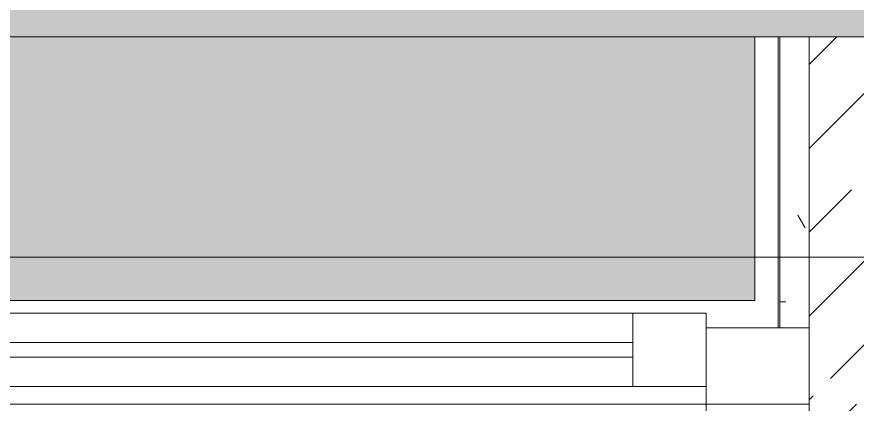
# Model space of a CAD drawing. Header units: millimetres. Extents: x 81773 to 282675, y -8553 to 29000.
# Drawn here: x 93090 to 93663, y -100 to 164 of the extents above; entities that cross this region are included whole.
import ezdxf

# ---------------------------------------------------------------- set-up
doc = ezdxf.new("R2010")
doc.units = ezdxf.units.MM
doc.linetypes.add('Осевая', pattern=[3175, 635, -476.25, 1587.5, -476.25])
for name, color, linetype, lineweight in [('A-GLAZ', 7, 'Continuous', 9), ('A-GLAZ-1', 7, 'Continuous', 13), ('A-WALL', 7, 'Continuous', 9), ('I-WALL', 7, 'Continuous', 9), ('S-COLS', 7, 'Continuous', 9), ('Знаки', 7, 'Continuous', 9), ('Оси-2', 7, 'Осевая', 9)]:
    doc.layers.add(name, color=color, linetype=linetype, lineweight=lineweight)
for name, color, linetype, lineweight, true_color in [('A-WALL-1', 9, 'Continuous', 9, 0x808080), ('A-WALL-FNSH-1', 9, 'Continuous', 9, 0x808080), ('I-WALL-2', 9, 'Continuous', 9, 0x808080), ('S-COLS-1', 9, 'Continuous', 9, 0x808080)]:
    doc.layers.add(name, color=color, linetype=linetype, lineweight=lineweight, true_color=true_color)
pattern_1 = [(0, (0, 0), (121.92, 30.48), [10.058, -81.382, 10.058, -81.382, -487.68]), (0, (0, 0), (121.92, 30.48), [-182.88, 10.058, -172.822, 10.058, -81.382, -213.36]), (0, (0, 0), (121.92, 30.48), [-457.2, 10.058, -50.902, 10.058, -142.342]), (120, (45.72, 15.24), (-87.356454, 90.345817), [10.058, -81.382, 10.058, -81.382, -487.68]), (120, (45.72, 15.24), (-87.356454, 90.345817), [-182.88, 10.058, -172.822, 10.058, -81.382, -213.36]), (120, (45.72, 15.24), (-87.356454, 90.345817), [-457.2, 10.058, -50.902, 10.058, -142.342]), (240, (60.96, 76.2), (-34.563546, -120.825817), [10.058, -81.382, 10.058, -81.382, -487.68]), (240, (60.96, 76.2), (-34.563546, -120.825817), [-182.88, 10.058, -172.822, 10.058, -81.382, -213.36]), (240, (60.96, 76.2), (-34.563546, -120.825817), [-457.2, 10.058, -50.902, 10.058, -142.342])]

# ---------------------------------------------------------------- blocks, each defined once
blk = doc.blocks.new('BSC_Колонна _Прямоугольная - 250х900-V5-План раскладки напольных покрытий 3 этажа в осях 23-33')
at = {"layer": 'S-COLS'}
h = blk.add_hatch(dxfattribs=at)
h.set_pattern_fill('FP_14', color=256, style=0, pattern_type=2)
h.set_pattern_definition([(45, (-94080, -25), (-57.024626, 57.024626), []), (45, (-94022.975, -25), (-57.024626, 57.024626), [100.806, -20.161, 3.353, -16.808])])
h.paths.add_polyline_path([(-22.81, -125), (450, -125), (450, 125), (-450, 125), (-450, -125)])
at = {"layer": 'S-COLS-1'}
for p, q in [((450, 125), (-450, 125)), ((-450, 125), (-450, -125))]:
    blk.add_line(p, q, dxfattribs=at)
blk = doc.blocks.new('120_Окно_СКБ_1Ст - 120_Окно_СКБ_1Ст 900х2500_h_ с форточкой-V9-План раскладки напольных покрытий 3 этажа в осях 23-33')
at = {"layer": 'A-GLAZ'}
for p, q in [((-330, -107), (330, -107)), ((330, -117), (-330, -117)), ((-430, -127), (-380, -127))]:
    blk.add_line(p, q, dxfattribs=at)
at = {"layer": 'A-GLAZ-1'}
for p, q in [((-450, -127), (-450, -57)), ((-380, -57), (-380, -127)), ((380, -87), (-380, -87)), ((-380, -87), (-380, -137)), ((-330, -137), (-330, -87)), ((-380, -127), (-450, -127)), ((-380, -137), (380, -137))]:
    blk.add_line(p, q, dxfattribs=at)
blk = doc.blocks.new('Зашивка радиатора_ с перфорацией М1_1 - Зашивка радиатора_ с перфорацией М1_1-V48-План раскладки напольных покрытий 3 этажа в осях 23-33')
at = {"layer": 'Знаки'}
blk.add_hatch(color=256, dxfattribs=at).paths.add_polyline_path([(379.04, 380), (-430, 380), (-430, 200.5), (412.99, 200.5), (412.99, 380)])
for p, q in [((412.99, 380), (-430, 380)), ((-430, 380), (-430, 200.5))]:
    blk.add_line(p, q, dxfattribs=at)

msp = doc.modelspace()

# ---------------------------------------------------------------- hatches: boundary and pattern name
at = {"layer": 'A-WALL'}
h = msp.add_hatch(dxfattribs=at)
h.set_pattern_fill('FP_1', color=256, style=0, pattern_type=2)
h.set_pattern_definition([(45, (0, 0), (-70.71068, 70.71068), []), (135, (0, 0), (-70.71068, -70.71068), [])])
h.paths.add_polyline_path([(125080, -250), (125080, -100), (123730, -100), (123730, -250), (124615.04, -250)])
h.paths.add_polyline_path([(121430, -250), (121430, -100), (120230, -100), (120230, -250), (120795.31, -250)])
h.paths.add_polyline_path([(116975.58, -250), (117030, -250), (117030, -100), (115980, -100), (115980, -250), (116338.96, -250)])
h.paths.add_polyline_path([(118885.44, -250), (119330, -250), (119330, -100), (117930, -100), (117930, -250), (118248.82, -250)])
h.paths.add_polyline_path([(113155.85, -250), (113680, -250), (113680, -100), (112530, -100), (112530, -250)])
h.paths.add_polyline_path([(111245.98, -250), (111630, -250), (111630, -100), (110730, -100), (110730, -250)])
h.paths.add_polyline_path([(109830, -250), (109830, -100), (108930, -100), (108930, -250), (109336.12, -250)])
h.paths.add_polyline_path([(107130, -250), (108030, -250), (108030, -100), (107130, -100)])
h.paths.add_polyline_path([(105180, -250), (106230, -250), (106230, -100), (105180, -100)])
h.paths.add_polyline_path([(102333.28, -250), (102880, -250), (102880, -100), (100830, -100), (100830, -250), (101730, -250)])
h.paths.add_polyline_path([(99150.17, -250), (99930, -250), (99930, -100), (99030, -100), (99030, -250)])
h.paths.add_polyline_path([(98130, -250), (98130, -100), (97080, -100), (97080, -250), (97876.92, -250)])
h.paths.add_polyline_path([(94780, -250), (94780, -100), (93630, -100), (93630, -250), (94693.82, -250)])
h.paths.add_polyline_path([(90874.08, -250), (91030, -250), (91030, -100), (89210, -100), (89210, -250), (89600.84, -250)])
h.paths.add_polyline_path([(92147.33, -250), (92730, -250), (92730, -100), (91930, -100), (91930, -250)])
at = {"layer": 'I-WALL-2'}
h = msp.add_hatch(dxfattribs=at)
h.set_pattern_fill('FP_35', color=256, style=0, pattern_type=2)
h.set_pattern_definition(pattern_1)
h.paths.add_polyline_path([(107110, 150), (107110, 170), (92050, 170), (92051, 150), (107107.94, 150)])
h = msp.add_hatch(dxfattribs=at)
h.set_pattern_fill('FP_35', color=256, style=0, pattern_type=2)
h.set_pattern_definition(pattern_1)
h.paths.add_polyline_path([(93630, -48), (93630, 149.84), (93610, 149.84), (93610, -48)])

# ---------------------------------------------------------------- linework, layer by layer
at = {"layer": 'A-WALL-1'}
for p, q in [((92050, 150), (93630, 150)), ((93630, 149.84), (93610, 149.84)), ((93610, 149.84), (93610, -48)), ((93610, -48), (93630, -48))]:
    msp.add_line(p, q, dxfattribs=at)
at = {"layer": 'A-WALL-FNSH-1'}
for p, q in [((93610, 149.84), (93609, 149.84)), ((93609, 149.84), (93609, -48)), ((93609, -48), (93610, -48))]:
    msp.add_line(p, q, dxfattribs=at)
at = {"layer": 'I-WALL'}
msp.add_line((93630, -100), (92730, -100), dxfattribs=at)
at = {"layer": 'Оси-2'}
msp.add_line((85072.92, 0), (122760, 0), dxfattribs=at)

# ---------------------------------------------------------------- block references
at = {"layer": 'A-GLAZ', "rotation": 180}
msp.add_blockref('120_Окно_СКБ_1Ст - 120_Окно_СКБ_1Ст 900х2500_h_ с форточкой-V9-План раскладки напольных покрытий 3 этажа в осях 23-33', (93180, -175), dxfattribs=at)
at = {"layer": 'S-COLS'}
msp.add_blockref('BSC_Колонна _Прямоугольная - 250х900-V5-План раскладки напольных покрытий 3 этажа в осях 23-33', (94080, 25), dxfattribs=at)
at = {"layer": 'Знаки', "rotation": 180}
msp.add_blockref('Зашивка радиатора_ с перфорацией М1_1 - Зашивка радиатора_ с перфорацией М1_1-V48-План раскладки напольных покрытий 3 этажа в осях 23-33', (93162.99, 350.5), dxfattribs=at)

doc.saveas('drawing.dxf')
